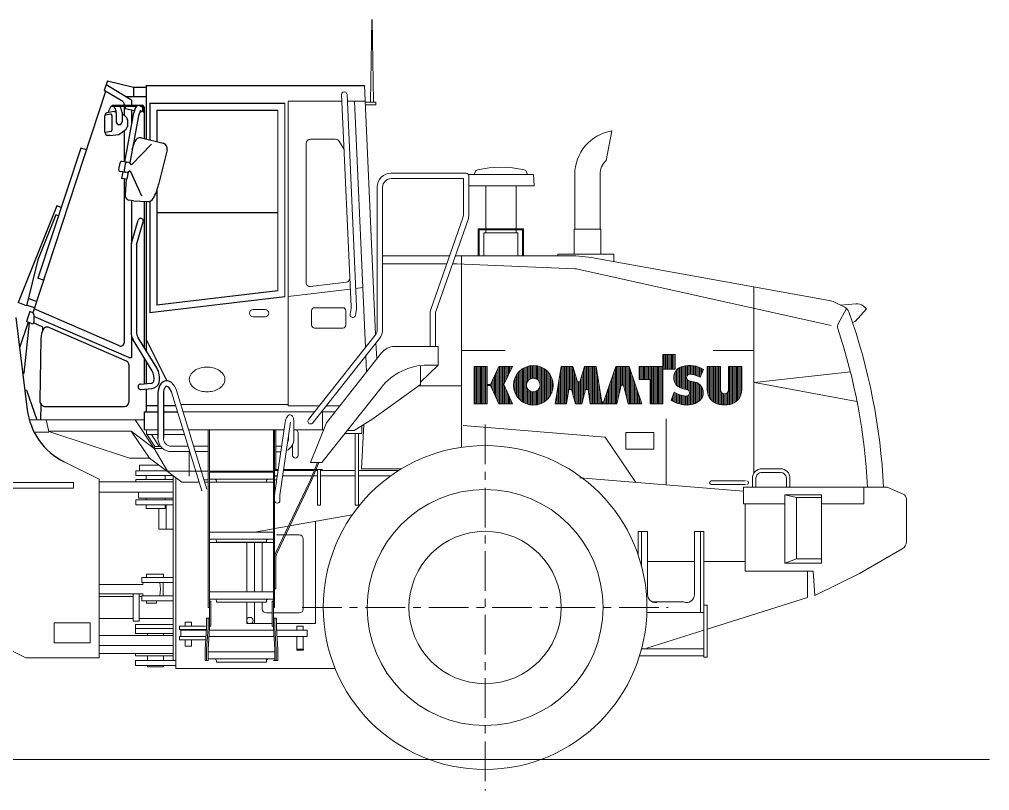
# Model space of a CAD drawing. Header units: millimetres. Extents: x -194 to 217, y -143 to 121.
# Drawn here: x 22.2 to 216.6, y -142.8 to 11.6 of the extents above; entities that cross this region are included whole.
import ezdxf

# ---------------------------------------------------------------- set-up
doc = ezdxf.new("R2010")
doc.units = ezdxf.units.MM
doc.header["$LTSCALE"] = 0.25
doc.linetypes.add('CENTER', pattern=[50.8, 31.75, -6.35, 6.35, -6.35])
doc.layers.add('Layer0016', color=7, linetype='Continuous')

# ---------------------------------------------------------------- blocks, each defined once
blk = doc.blocks.new('DC_GROUP_ＤＸＦ１７_1')
at = {"layer": 'Layer0016', "color": 7, "linetype": 'Continuous', "lineweight": 13}
for centre, radius, start, end in [((59.59, -62.24), 4.19, 103.3485, 119.691), ((59.8, -63.05), 5.03, 89.9244, 103.5527), ((59.81, -63.05), 5.03, 76.4459, 90.0743), ((60.02, -62.24), 4.19, 60.3071, 76.6501), ((58.12, -60.52), 1.88, 142.8458, 179.2174), ((58.93, -61.13), 2.9, 119.3042, 142.9553), ((60.68, -61.13), 2.9, 37.0431, 60.6938), ((61.49, -60.52), 1.88, 0.7824, 37.1526), ((58.12, -60.47), 1.88, 180.7824, 217.1526), ((58.93, -59.86), 2.9, 217.0431, 240.6938), ((60.68, -59.86), 2.9, 299.3042, 322.9553), ((61.49, -60.47), 1.88, 322.8458, 359.2174), ((59.59, -58.75), 4.19, 240.3071, 256.6501), ((59.8, -57.94), 5.03, 256.4459, 270.0743), ((59.81, -57.94), 5.03, 269.9244, 283.5527), ((60.02, -58.75), 4.19, 283.3485, 299.691)]:
    blk.add_arc(centre, radius, start, end, dxfattribs=at)
blk = doc.blocks.new('DC_GROUP_ＤＸＦ１７_5')
at = {"layer": 'Layer0016', "color": 7, "linetype": 'Continuous', "lineweight": 18}
for p, q in [((162.65, -57.92), (159.99, -57.92)), ((162.65, -62.59), (162.65, -57.92))]:
    blk.add_line(p, q, dxfattribs=at)
blk = doc.blocks.new('DC_GROUP_ＤＸＦ１７_6')
at = {"layer": 'Layer0016', "color": 7, "linetype": 'Continuous', "lineweight": 18}
for p, q in [((129.54, -65.41), (130.72, -57.92)), ((130.72, -57.92), (133.04, -57.92)), ((133.04, -57.92), (133.98, -61)), ((134.45, -61), (135.44, -57.92)), ((135.44, -57.92), (137.76, -57.92)), ((137.76, -57.92), (138.88, -65.05)), ((139.2, -65.07), (141.66, -57.92)), ((141.66, -57.92), (144.36, -57.92)), ((144.36, -57.92), (146.89, -65.41)), ((133.98, -61), (134.45, -61)), ((142.77, -61.66), (141.88, -65.41)), ((143.25, -61.66), (142.77, -61.66)), ((144.14, -65.41), (143.25, -61.66)), ((132.3, -62.51), (131.81, -65.41)), ((132.79, -62.5), (132.3, -62.51)), ((133.61, -65.41), (132.79, -62.5)), ((135.63, -62.5), (134.89, -65.41)), ((136.11, -62.51), (135.63, -62.5)), ((136.56, -65.41), (136.11, -62.51)), ((131.81, -65.41), (129.54, -65.41)), ((134.89, -65.41), (133.61, -65.41)), ((141.88, -65.41), (136.56, -65.41)), ((138.88, -65.05), (139.2, -65.07)), ((146.89, -65.41), (144.14, -65.41))]:
    blk.add_line(p, q, dxfattribs=at)
blk = doc.blocks.new('DC_GROUP_ＤＸＦ１７_7')
at = {"layer": 'Layer0016', "color": 7, "linetype": 'Continuous', "lineweight": 18}
for p, q in [((151.11, -57.92), (151.11, -55.47)), ((151.11, -55.47), (153.6, -55.47)), ((153.6, -55.47), (153.6, -58.42)), ((146.35, -60.52), (146.35, -57.92)), ((146.35, -57.92), (151.11, -57.92)), ((153.6, -58.42), (151.11, -58.42)), ((151.11, -58.42), (151.11, -65.41)), ((148.53, -60.52), (146.35, -60.52)), ((148.53, -65.41), (148.53, -60.52)), ((151.11, -65.41), (148.53, -65.41))]:
    blk.add_line(p, q, dxfattribs=at)
blk = doc.blocks.new('DC_GROUP_ＤＸＦ１７_8')
at = {"layer": 'Layer0016', "color": 7, "linetype": 'Continuous', "lineweight": 18}
blk.add_line((166.91, -57.92), (166.91, -62.55), dxfattribs=at)
blk = doc.blocks.new('DC_GROUP_ＤＸＦ１７_9')
at = {"layer": 'Layer0016', "color": 7, "linetype": 'Continuous', "lineweight": 18}
blk.add_line((159.99, -62.55), (159.99, -57.92), dxfattribs=at)
blk = doc.blocks.new('DC_GROUP_ＤＸＦ１７_10')
at = {"layer": 'Layer0016', "color": 7, "linetype": 'Continuous', "lineweight": 18}
for p, q in [((166.91, -57.92), (164.24, -57.92)), ((164.24, -57.92), (164.24, -62.59))]:
    blk.add_line(p, q, dxfattribs=at)
blk = doc.blocks.new('DC_GROUP_ＤＸＦ１７_11')
at = {"layer": 'Layer0016', "color": 7, "linetype": 'Continuous', "lineweight": 18}
for p, q in [((113.34, -65.41), (113.34, -57.92)), ((113.34, -57.92), (115.88, -57.92)), ((115.88, -57.92), (115.88, -61.49)), ((116.6, -61.49), (118.27, -57.92)), ((118.27, -57.92), (121.01, -57.92)), ((121.01, -57.92), (119.27, -61.51)), ((115.88, -61.49), (116.6, -61.49)), ((116.6, -61.7), (115.88, -61.7)), ((115.88, -61.7), (115.88, -65.41)), ((118.27, -65.41), (116.6, -61.7)), ((119.27, -61.51), (121.01, -65.41)), ((115.88, -65.41), (113.34, -65.41)), ((121.01, -65.41), (118.27, -65.41))]:
    blk.add_line(p, q, dxfattribs=at)

msp = doc.modelspace()

# ---------------------------------------------------------------- linework, layer by layer
at = {"layer": 'Layer0016', "color": 7, "linetype": 'Continuous', "lineweight": 18}
for p, q in [((92.84, 11.583), (92.554, -4.954)), ((92.866, 11.583), (93.152, -4.954)), ((91.339, -1.633), (93.565, -51.529)), ((86.758, -3.474), (88.651, -45.921)), ((87.837, -3.426), (89.73, -45.873)), ((75.363, -5.199), (75.363, -43.957)), ((76.024, -4.758), (86.815, -4.758)), ((76.024, -4.844), (76.024, -65.758)), ((87.896, -4.758), (91.479, -4.758)), ((89.34, -4.758), (91.541, -54.092)), ((91.487, -4.954), (93.593, -4.954)), ((91.512, -5.509), (93.593, -5.509)), ((93.593, -4.978), (93.593, -5.509)), ((74.003, -6.559), (74.003, -42.749)), ((139.722, -16.64), (140.859, -10.75)), ((79.66, -13.262), (79.66, -41.134)), ((80.51, -12.412), (85.493, -12.412)), ((86.338, -12.893), (87.247, -14.429)), ((96.655, -19.215), (111.694, -19.215)), ((113.327, -19.464), (113.507, -18.957)), ((123.99, -19.464), (123.81, -18.957)), ((96.655, -20.295), (111.154, -20.295)), ((111.154, -27.57), (111.154, -20.295)), ((125.179, -19.464), (112.149, -19.464)), ((112.234, -27.57), (112.234, -19.755)), ((125.306, -21.736), (125.179, -19.464)), ((133.464, -19.451), (133.464, -30.42)), ((138.526, -19.45), (138.526, -30.42)), ((93.892, -50.475), (93.892, -21.979)), ((94.972, -50.475), (94.972, -21.979)), ((125.306, -21.736), (112.234, -21.736)), ((115.629, -30.338), (115.629, -21.736)), ((121.688, -30.338), (121.688, -21.736)), ((104.64, -46.522), (111.06, -28.125)), ((105.66, -46.878), (112.08, -28.481)), ((114.114, -35.748), (114.114, -30.338)), ((123.203, -30.338), (114.114, -30.338)), ((114.314, -35.748), (114.314, -30.538)), ((123.003, -30.538), (114.314, -30.538)), ((115.629, -31.127), (115.629, -30.538)), ((121.688, -31.127), (121.688, -30.538)), ((123.003, -35.748), (123.003, -30.538)), ((123.203, -35.748), (123.203, -30.338)), ((133.334, -30.42), (133.334, -35.412)), ((138.656, -30.42), (133.334, -30.42)), ((138.656, -30.42), (138.656, -35.412)), ((115.23, -35.748), (115.23, -31.127)), ((122.087, -31.127), (115.23, -31.127)), ((122.087, -35.748), (122.087, -31.127)), ((108.4, -35.748), (94.972, -35.748)), ((133.088, -35.748), (109.544, -35.748)), ((110.798, -74.07), (110.798, -35.748)), ((130.098, -35.412), (130.098, -35.748)), ((130.098, -35.412), (141.311, -35.412)), ((184.386, -44.668), (137.476, -36.202)), ((141.311, -36.894), (141.311, -35.412)), ((107.843, -37.344), (94.972, -37.344)), ((109.808, -37.344), (108.987, -37.344)), ((109.685, -37.339), (133.532, -38.346)), ((134.091, -38.419), (184.788, -49.675)), ((88.494, -42.395), (76.024, -43.878)), ((87.727, -41.033), (80.512, -41.891)), ((91.005, -42.096), (89.57, -42.267)), ((169.335, -79.263), (169.335, -41.951)), ((69.038, -46.492), (71.423, -46.492)), ((81.339, -46.131), (87.002, -46.131)), ((187.555, -46.055), (185.489, -45.032)), ((187.896, -46.28), (186.223, -49.329)), ((186.701, -45.632), (189.757, -45.327)), ((191.88, -46.331), (189.605, -48.874)), ((191.88, -46.331), (191.236, -45.787)), ((69.038, -47.946), (71.423, -47.946)), ((80.739, -46.731), (80.739, -49.628)), ((87.602, -46.731), (87.602, -49.628)), ((104.486, -53.907), (104.486, -47.432)), ((105.566, -53.907), (105.566, -47.432)), ((81.339, -50.228), (87.002, -50.228)), ((189.605, -48.874), (189.096, -49.069)), ((93.495, -51.618), (80.127, -68.543)), ((94.342, -52.287), (80.974, -69.212)), ((93.639, -53.178), (93.782, -56.397)), ((97.361, -53.907), (106.1, -53.907)), ((106.1, -57.629), (106.1, -53.907)), ((94.751, -55.171), (83.709, -69.15)), ((91.614, -55.741), (91.758, -58.96)), ((110.798, -54.724), (119.51, -54.724)), ((151.282, -58.424), (151.282, -55.469)), ((151.537, -58.424), (151.537, -55.469)), ((151.792, -58.424), (151.792, -55.469)), ((152.047, -58.424), (152.047, -55.469)), ((152.303, -58.424), (152.303, -55.469)), ((152.558, -58.424), (152.558, -55.469)), ((152.813, -58.424), (152.813, -55.469)), ((153.068, -58.424), (153.068, -55.469)), ((153.323, -58.424), (153.323, -55.469)), ((153.578, -58.424), (153.578, -55.469)), ((161.191, -54.724), (169.335, -54.724)), ((106.1, -57.629), (102.586, -61.023)), ((102.586, -57.714), (102.586, -61.487)), ((106.1, -57.629), (104, -57.629)), ((113.527, -65.405), (113.527, -57.919)), ((113.782, -65.405), (113.782, -57.919)), ((114.037, -65.405), (114.037, -57.919)), ((114.292, -65.405), (114.292, -57.919)), ((114.547, -65.405), (114.547, -57.919)), ((114.802, -65.405), (114.802, -57.919)), ((115.057, -65.405), (115.057, -57.919)), ((115.312, -65.405), (115.312, -57.919)), ((115.567, -65.405), (115.567, -57.919)), ((115.823, -65.405), (115.823, -57.919)), ((118.119, -65.066), (118.119, -58.245)), ((118.374, -65.405), (118.374, -57.919)), ((118.629, -65.405), (118.629, -57.919)), ((118.884, -65.405), (118.884, -57.919)), ((119.139, -65.405), (119.139, -57.919)), ((119.394, -61.249), (119.394, -57.919)), ((119.649, -60.722), (119.649, -57.919)), ((119.904, -60.194), (119.904, -57.919)), ((120.159, -59.667), (120.159, -57.919)), ((120.414, -59.14), (120.414, -57.919)), ((120.67, -58.612), (120.67, -57.919)), ((120.925, -58.085), (120.925, -57.919)), ((123.221, -65.113), (123.221, -58.211)), ((123.476, -65.245), (123.476, -58.079)), ((123.731, -65.355), (123.731, -57.969)), ((123.986, -60.893), (123.986, -57.88)), ((124.241, -60.598), (124.241, -57.809)), ((124.496, -60.423), (124.496, -57.757)), ((124.751, -60.319), (124.751, -57.721)), ((125.006, -60.27), (125.006, -57.703)), ((125.261, -60.27), (125.261, -57.7)), ((125.517, -60.319), (125.517, -57.715)), ((125.772, -60.422), (125.772, -57.745)), ((126.027, -60.596), (126.027, -57.793)), ((126.282, -60.891), (126.282, -57.859)), ((126.537, -65.381), (126.537, -57.943)), ((126.792, -65.277), (126.792, -58.047)), ((127.047, -65.151), (127.047, -58.173)), ((130.874, -65.405), (130.874, -57.919)), ((131.129, -65.405), (131.129, -57.919)), ((131.384, -65.405), (131.384, -57.919)), ((131.639, -65.405), (131.639, -57.919)), ((131.894, -64.92), (131.894, -57.919)), ((132.149, -63.411), (132.149, -57.919)), ((132.404, -62.509), (132.404, -57.919)), ((132.659, -62.5), (132.659, -57.919)), ((132.915, -62.932), (132.915, -57.919)), ((135.466, -63.156), (135.466, -57.919)), ((135.721, -62.501), (135.721, -57.919)), ((135.976, -62.51), (135.976, -57.919)), ((136.231, -63.283), (136.231, -57.919)), ((136.486, -64.905), (136.486, -57.919)), ((136.741, -65.405), (136.741, -57.919)), ((136.996, -65.405), (136.996, -57.919)), ((137.251, -65.405), (137.251, -57.919)), ((137.506, -65.405), (137.506, -57.919)), ((137.762, -65.405), (137.762, -57.923)), ((141.588, -65.405), (141.588, -58.137)), ((141.843, -65.405), (141.843, -57.919)), ((142.098, -64.492), (142.098, -57.919)), ((142.353, -63.423), (142.353, -57.919)), ((142.609, -62.354), (142.609, -57.919)), ((142.864, -61.658), (142.864, -57.919)), ((143.119, -61.658), (143.119, -57.919)), ((143.374, -62.187), (143.374, -57.919)), ((143.629, -63.256), (143.629, -57.919)), ((143.884, -64.325), (143.884, -57.919)), ((144.139, -65.394), (144.139, -57.919)), ((144.394, -65.405), (144.394, -58.022)), ((146.435, -60.516), (146.435, -57.919)), ((146.69, -60.516), (146.69, -57.919)), ((146.945, -60.516), (146.945, -57.919)), ((147.2, -60.516), (147.2, -57.919)), ((147.456, -60.516), (147.456, -57.919)), ((147.711, -60.516), (147.711, -57.919)), ((147.966, -60.516), (147.966, -57.919)), ((148.221, -60.516), (148.221, -57.919)), ((148.476, -60.516), (148.476, -57.919)), ((148.731, -65.405), (148.731, -57.919)), ((148.986, -65.405), (148.986, -57.919)), ((149.241, -65.405), (149.241, -57.919)), ((149.496, -65.405), (149.496, -57.919)), ((149.751, -65.405), (149.751, -57.919)), ((150.007, -65.405), (150.007, -57.919)), ((150.262, -65.405), (150.262, -57.919)), ((150.517, -65.405), (150.517, -57.919)), ((150.772, -65.405), (150.772, -57.919)), ((151.027, -65.405), (151.027, -57.919)), ((154.343, -62.013), (154.343, -58.193)), ((154.598, -62.139), (154.598, -58.051)), ((154.854, -62.247), (154.854, -57.948)), ((155.109, -62.339), (155.109, -57.878)), ((155.364, -62.414), (155.364, -57.815)), ((155.619, -62.475), (155.619, -57.766)), ((155.874, -59.935), (155.874, -57.731)), ((156.129, -59.577), (156.129, -57.708)), ((156.384, -59.469), (156.384, -57.698)), ((156.639, -59.467), (156.639, -57.702)), ((156.894, -59.499), (156.894, -57.718)), ((157.149, -59.542), (157.149, -57.747)), ((157.405, -59.596), (157.405, -57.79)), ((157.66, -59.663), (157.66, -57.846)), ((157.915, -59.741), (157.915, -57.916)), ((158.17, -59.833), (158.17, -58.001)), ((158.425, -59.937), (158.425, -58.101)), ((158.68, -59.837), (158.68, -58.218)), ((160.211, -63.677), (160.211, -57.919)), ((160.466, -64.174), (160.466, -57.919)), ((160.721, -64.519), (160.721, -57.919)), ((160.976, -64.783), (160.976, -57.919)), ((161.231, -64.992), (161.231, -57.919)), ((161.486, -65.16), (161.486, -57.919)), ((161.741, -65.295), (161.741, -57.919)), ((161.996, -65.4), (161.996, -57.919)), ((162.252, -65.48), (162.252, -57.919)), ((162.507, -65.531), (162.507, -57.919)), ((164.292, -65.545), (164.292, -57.919)), ((164.548, -65.504), (164.548, -57.919)), ((164.803, -65.433), (164.803, -57.919)), ((165.058, -65.338), (165.058, -57.919)), ((165.313, -65.215), (165.313, -57.919)), ((165.568, -65.061), (165.568, -57.919)), ((165.823, -64.868), (165.823, -57.919)), ((166.078, -64.627), (166.078, -57.919)), ((166.333, -64.318), (166.333, -57.919)), ((166.588, -63.895), (166.588, -57.919)), ((166.843, -63.154), (166.843, -57.919)), ((117.353, -63.367), (117.353, -59.883)), ((117.608, -63.934), (117.608, -59.337)), ((117.863, -64.5), (117.863, -58.791)), ((121.69, -63.56), (121.69, -59.764)), ((121.945, -63.967), (121.945, -59.357)), ((122.2, -64.287), (122.2, -59.037)), ((122.455, -64.55), (122.455, -58.774)), ((122.71, -64.77), (122.71, -58.554)), ((122.966, -64.956), (122.966, -58.368)), ((127.302, -65.001), (127.302, -58.323)), ((127.557, -64.824), (127.557, -58.5)), ((127.812, -64.614), (127.812, -58.71)), ((128.068, -64.363), (128.068, -58.96)), ((128.323, -64.061), (128.323, -59.263)), ((128.578, -63.682), (128.578, -59.642)), ((128.833, -63.17), (128.833, -60.154)), ((130.364, -65.405), (130.364, -60.163)), ((130.619, -65.405), (130.619, -58.545)), ((133.17, -63.84), (133.17, -58.349)), ((133.425, -64.748), (133.425, -59.184)), ((133.68, -65.405), (133.68, -60.019)), ((134.7, -65.405), (134.7, -60.218)), ((134.955, -65.138), (134.955, -59.426)), ((135.211, -64.147), (135.211, -58.634)), ((138.017, -65.405), (138.017, -59.541)), ((141.078, -65.405), (141.078, -59.616)), ((141.333, -65.405), (141.333, -58.877)), ((144.649, -65.405), (144.649, -58.778)), ((144.904, -65.405), (144.904, -59.533)), ((153.323, -60.54), (153.323, -59.717)), ((153.578, -61.251), (153.578, -59.007)), ((153.833, -61.618), (153.833, -58.639)), ((154.088, -61.867), (154.088, -58.383)), ((158.606, -60.02), (159.212, -58.521)), ((158.935, -59.205), (158.935, -58.352)), ((159.19, -58.574), (159.19, -58.507)), ((169.47, -61.111), (188.667, -58.993)), ((94.674, -62.147), (82.823, -77.151)), ((92.985, -68.402), (102.586, -61.487)), ((102.206, -61.761), (110.798, -61.761)), ((116.078, -61.704), (116.078, -61.486)), ((116.333, -61.704), (116.333, -61.486)), ((116.588, -61.704), (116.588, -61.486)), ((116.843, -62.235), (116.843, -60.974)), ((117.098, -62.801), (117.098, -60.429)), ((119.394, -65.405), (119.394, -61.793)), ((121.435, -62.99), (121.435, -60.334)), ((129.088, -62.245), (129.088, -61.079)), ((130.108, -65.405), (130.108, -61.781)), ((133.935, -65.405), (133.935, -60.854)), ((134.19, -65.405), (134.19, -61.002)), ((134.445, -65.405), (134.445, -61.003)), ((138.272, -65.405), (138.272, -61.159)), ((140.313, -65.405), (140.313, -61.835)), ((140.568, -65.405), (140.568, -61.095)), ((140.823, -65.405), (140.823, -60.356)), ((145.16, -65.405), (145.16, -60.288)), ((145.415, -65.405), (145.415, -61.043)), ((145.67, -65.405), (145.67, -61.798)), ((155.874, -62.521), (155.874, -60.298)), ((156.129, -62.613), (156.129, -60.656)), ((156.384, -62.898), (156.384, -60.764)), ((156.399, -60.767), (157.5, -61.01)), ((156.639, -65.566), (156.639, -60.82)), ((156.894, -65.515), (156.894, -60.876)), ((157.149, -65.446), (157.149, -60.933)), ((157.405, -65.357), (157.405, -60.989)), ((157.5, -61.01), (157.522, -61.015)), ((157.66, -65.248), (157.66, -61.052)), ((157.915, -65.115), (157.915, -61.146)), ((158.17, -64.957), (158.17, -61.281)), ((158.425, -64.769), (158.425, -61.465)), ((158.68, -64.526), (158.68, -61.718)), ((158.935, -64.155), (158.935, -62.09)), ((169.47, -61.111), (189.987, -64.883)), ((58.749, -82.808), (52.682, -63.043)), ((59.781, -82.491), (53.715, -62.726)), ((119.649, -65.405), (119.649, -62.365)), ((119.904, -65.405), (119.904, -62.937)), ((120.159, -65.405), (120.159, -63.509)), ((120.414, -65.405), (120.414, -64.081)), ((123.986, -65.444), (123.986, -62.363)), ((124.241, -65.515), (124.241, -62.658)), ((124.496, -65.567), (124.496, -62.833)), ((124.751, -65.603), (124.751, -62.937)), ((125.006, -65.621), (125.006, -62.986)), ((125.261, -65.624), (125.261, -62.986)), ((125.517, -65.609), (125.517, -62.937)), ((125.772, -65.578), (125.772, -62.834)), ((126.027, -65.531), (126.027, -62.66)), ((126.282, -65.465), (126.282, -62.365)), ((129.853, -65.405), (129.853, -63.399)), ((138.527, -65.405), (138.527, -62.777)), ((139.547, -65.405), (139.547, -64.053)), ((139.802, -65.405), (139.802, -63.314)), ((140.058, -65.405), (140.058, -62.574)), ((145.925, -65.405), (145.925, -62.553)), ((146.18, -65.405), (146.18, -63.308)), ((146.435, -65.405), (146.435, -64.063)), ((153.396, -63.025), (152.741, -64.647)), ((153.068, -64.833), (153.068, -63.837)), ((153.323, -64.962), (153.323, -63.206)), ((153.578, -65.078), (153.578, -63.13)), ((153.833, -65.181), (153.833, -63.265)), ((154.088, -65.273), (154.088, -63.384)), ((154.343, -65.353), (154.343, -63.49)), ((154.598, -65.422), (154.598, -63.583)), ((154.854, -65.481), (154.854, -63.663)), ((155.109, -65.529), (155.109, -63.732)), ((155.364, -65.568), (155.364, -63.789)), ((155.619, -65.596), (155.619, -63.835)), ((155.874, -65.614), (155.874, -63.845)), ((156.129, -65.615), (156.129, -63.753)), ((156.384, -65.599), (156.384, -63.467)), ((159.19, -63.301), (159.19, -62.944)), ((162.762, -65.563), (162.762, -62.993)), ((163.017, -65.585), (163.017, -63.259)), ((163.272, -65.597), (163.272, -63.366)), ((163.527, -65.599), (163.527, -63.382)), ((163.782, -65.591), (163.782, -63.313)), ((164.037, -65.573), (164.037, -63.126)), ((54.561, -65.483), (76.024, -65.483)), ((76.024, -65.811), (82.284, -65.811)), ((83.66, -65.811), (86.347, -65.811)), ((120.67, -65.405), (120.67, -64.653)), ((120.925, -65.405), (120.925, -65.225)), ((129.598, -65.405), (129.598, -65.017)), ((138.782, -65.405), (138.782, -64.395)), ((139.037, -65.405), (139.037, -65.06)), ((139.292, -65.405), (139.292, -64.793)), ((146.69, -65.405), (146.69, -64.818)), ((152.813, -64.69), (152.813, -64.469)), ((55.026, -66.997), (81.347, -66.997)), ((82.724, -66.997), (85.41, -66.997)), ((82.951, -66.997), (82.951, -70.594)), ((47.237, -68.548), (24.393, -68.548)), ((28.108, -70.941), (27.579, -68.548)), ((49.227, -74.346), (45.395, -68.548)), ((73.33, -83.591), (75.429, -69.076)), ((74.414, -83.641), (76.525, -69.04)), ((77.201, -68.931), (77.201, -72.419)), ((80.509, -77.151), (83.709, -69.15)), ((89.296, -70.719), (92.985, -68.402)), ((90.762, -78.395), (91.176, -69.538)), ((90.837, -69.751), (90.837, -71.332)), ((111.076, -69.714), (139.536, -72.032)), ((151.774, -68.353), (151.774, -81.603)), ((28.136, -71.065), (25.346, -71.065)), ((28.108, -70.941), (44.26, -76.268)), ((44.588, -70.875), (28.117, -70.875)), ((48.282, -76.268), (44.588, -70.875)), ((44.588, -70.875), (49.227, -74.346)), ((47.237, -70.594), (49.978, -70.594)), ((47.66, -70.594), (47.66, -71.397)), ((49.339, -73.937), (47.66, -71.397)), ((49.978, -71.53), (47.748, -71.53)), ((50.243, -73.93), (48.657, -71.53)), ((51.058, -70.594), (55, -70.594)), ((55.287, -71.53), (51.058, -71.53)), ((56.13, -70.594), (75.209, -70.594)), ((60.06, -70.594), (60.06, -106.18)), ((60.3, -70.594), (60.3, -110.328)), ((73.09, -70.594), (73.09, -110.328)), ((73.33, -70.594), (73.33, -106.18)), ((73.57, -70.594), (73.57, -78.517)), ((76.121, -71.835), (76.121, -72.419)), ((77.201, -70.594), (83.132, -70.594)), ((78.025, -71.134), (78.025, -75.689)), ((90.837, -71.332), (87.42, -71.332)), ((87.903, -70.719), (89.296, -70.719)), ((89.505, -71.332), (89.505, -85.638)), ((90.145, -71.332), (90.145, -85.638)), ((143.664, -71.09), (149.312, -71.09)), ((143.664, -74.421), (143.664, -71.09)), ((149.312, -71.09), (149.312, -74.421)), ((76.945, -73.567), (76.945, -75.689)), ((139.536, -72.032), (145.719, -81.117)), ((49.227, -74.346), (49.339, -73.935)), ((51.848, -78.871), (49.227, -74.346)), ((50.978, -74.346), (49.227, -74.346)), ((50.566, -73.93), (49.339, -73.93)), ((52.677, -73.868), (56.005, -73.868)), ((52.677, -74.948), (56.336, -74.948)), ((56.249, -74.948), (56.249, -79.871)), ((57.135, -73.868), (60.06, -73.868)), ((57.466, -74.948), (60.06, -74.948)), ((74.733, -73.886), (73.57, -73.886)), ((74.577, -74.966), (73.57, -74.966)), ((143.664, -74.421), (149.312, -74.421)), ((38.207, -80.453), (31.171, -76.961)), ((44.26, -76.268), (48.282, -76.268)), ((46.266, -77.68), (46.266, -78.758)), ((46.266, -77.68), (50.199, -77.68)), ((54.763, -81.042), (48.282, -76.268)), ((80.38, -80.953), (81.925, -77.151)), ((80.509, -77.151), (82.823, -77.151)), ((80.734, -80.719), (82.184, -77.151)), ((45.516, -78.758), (51.663, -78.758)), ((45.516, -78.758), (45.516, -79.742)), ((51.848, -78.871), (60.06, -78.871)), ((60.3, -78.871), (73.09, -78.871)), ((73.09, -79.048), (60.3, -79.048)), ((74.064, -78.517), (73.33, -78.517)), ((73.33, -78.732), (74.033, -78.732)), ((75.124, -78.732), (81.177, -78.732)), ((82.915, -78.517), (75.155, -78.517)), ((81.542, -78.732), (81.905, -78.732)), ((81.905, -78.517), (81.905, -85.638)), ((82.545, -78.517), (82.545, -85.638)), ((82.545, -78.732), (89.505, -78.732)), ((90.145, -78.732), (98.19, -78.732)), ((90.701, -78.395), (98.735, -78.395)), ((170.936, -78.383), (174.665, -78.383)), ((170.936, -79.103), (174.665, -79.103)), ((17.389, -81.095), (33.03, -81.095)), ((33.03, -82.274), (33.03, -81.095)), ((38.207, -80.453), (38.207, -116.235)), ((53.023, -81.021), (38.207, -81.021)), ((45.516, -79.742), (52.999, -79.742)), ((45.516, -80.516), (53.023, -80.516)), ((45.516, -80.516), (45.516, -81.008)), ((47.578, -80.516), (47.578, -79.742)), ((51.411, -80.516), (51.411, -79.742)), ((53.023, -79.761), (53.023, -116.739)), ((53.583, -80.173), (53.583, -118.342)), ((54.763, -81.042), (58.156, -81.042)), ((60.06, -80.606), (59.203, -80.606)), ((59.337, -81.042), (60.06, -81.042)), ((73.09, -80.453), (60.3, -80.453)), ((60.3, -81.042), (61.685, -81.042)), ((61.685, -81.079), (61.685, -80.835)), ((71.706, -81.079), (61.685, -81.079)), ((71.706, -81.079), (71.706, -80.835)), ((71.706, -81.042), (73.09, -81.042)), ((73.33, -79.778), (73.881, -79.778)), ((73.868, -79.871), (73.33, -79.871)), ((73.762, -80.606), (73.33, -80.606)), ((80.336, -80.997), (73.61, -95.118)), ((80.734, -80.719), (73.827, -95.221)), ((74.973, -79.778), (80.755, -79.778)), ((81.208, -79.778), (81.905, -79.778)), ((82.545, -79.778), (89.505, -79.778)), ((90.145, -79.778), (96.633, -79.778)), ((134.467, -80.215), (167.224, -82.843)), ((160.809, -80.8), (167.637, -80.8)), ((160.809, -81.52), (167.637, -81.52)), ((169.039, -80.28), (169.039, -82.036)), ((169.759, -80.28), (169.759, -82.036)), ((175.842, -80.28), (175.842, -82.036)), ((176.562, -80.28), (176.562, -82.036)), ((17.389, -82.274), (33.03, -82.274)), ((53.023, -83.062), (38.207, -83.062)), ((46.055, -83), (46.055, -84.288)), ((167.224, -82.036), (191.343, -82.036)), ((167.224, -82.036), (167.224, -85.395)), ((191.343, -82.036), (196.02, -82.036)), ((191.343, -85.395), (191.343, -82.036)), ((196.02, -82.036), (199.251, -83.46)), ((45.516, -84.593), (53.014, -84.593)), ((45.516, -84.593), (45.516, -85.601)), ((53.014, -84.288), (46.055, -84.288)), ((47.578, -84.593), (47.578, -84.288)), ((51.411, -84.593), (51.411, -84.288)), ((74.414, -83.641), (74.414, -84.726)), ((167.224, -85.395), (175.558, -85.395)), ((167.598, -85.395), (167.598, -98.867)), ((177.868, -84.143), (175.558, -83.565)), ((175.558, -83.565), (182.858, -83.565)), ((175.558, -97.258), (175.558, -83.565)), ((177.868, -96.434), (177.868, -84.143)), ((177.868, -84.143), (182.858, -84.143)), ((182.858, -83.565), (182.858, -97.258)), ((182.858, -85.395), (191.343, -85.395)), ((199.894, -84.446), (199.894, -92.985)), ((45.516, -85.601), (53.023, -85.601)), ((47.578, -86.351), (47.578, -85.601)), ((47.578, -86.351), (51.411, -86.351)), ((50.176, -86.351), (50.176, -90.382)), ((51.411, -86.351), (51.411, -85.601)), ((51.618, -85.601), (51.618, -90.439)), ((82.545, -85.638), (81.905, -85.638)), ((90.145, -85.638), (89.505, -85.638)), ((88.897, -87.609), (76.409, -89.799)), ((81.555, -109.379), (81.555, -88.896)), ((53.023, -90.439), (50.176, -90.439)), ((73.09, -91.048), (60.3, -91.048)), ((73.09, -90.381), (69.283, -91.048)), ((76.119, -89.85), (73.33, -90.339)), ((146.154, -95.606), (146.154, -90.939)), ((148.052, -90.939), (146.154, -90.939)), ((146.832, -97.835), (146.832, -90.939)), ((148.052, -90.939), (148.052, -103.58)), ((157.409, -90.939), (159.307, -90.939)), ((157.409, -90.939), (157.409, -103.58)), ((158.629, -107.143), (158.629, -90.939)), ((159.307, -116.092), (159.307, -90.939)), ((73.09, -92.453), (60.3, -92.453)), ((73.09, -93.171), (60.3, -93.171)), ((61.685, -93.079), (61.685, -92.835)), ((71.706, -93.079), (61.685, -93.079)), ((67.751, -93.079), (67.751, -103.048)), ((69.324, -93.171), (69.324, -103.048)), ((70.864, -103.048), (70.864, -93.171)), ((71.706, -93.079), (71.706, -92.835)), ((73.742, -91.614), (78.251, -91.614)), ((79.071, -92.433), (79.071, -106.421)), ((190.522, -99.357), (199.062, -94.427)), ((73.57, -96.356), (73.57, -102.415)), ((148.052, -96.943), (157.409, -96.943)), ((159.307, -96.943), (167.598, -96.943)), ((177.868, -96.434), (175.558, -97.258)), ((182.858, -96.434), (177.868, -96.434)), ((167.598, -98.867), (181.194, -98.867)), ((175.558, -97.258), (182.858, -97.258)), ((180.089, -104.126), (180.089, -98.867)), ((181.194, -98.867), (181.579, -103.724)), ((46.755, -100.167), (46.755, -101.174)), ((46.755, -100.167), (53.023, -100.167)), ((51.091, -99.496), (47.688, -99.496)), ((47.688, -100.167), (47.688, -99.496)), ((51.091, -99.496), (51.091, -100.167)), ((181.579, -103.724), (190.522, -99.357)), ((46.97, -101.564), (38.207, -101.564)), ((46.755, -101.174), (53.023, -101.174)), ((46.97, -101.564), (47.004, -101.174)), ((50.494, -102.491), (50.359, -101.174)), ((50.494, -102.491), (50.359, -103.807)), ((50.99, -103.807), (50.99, -101.174)), ((73.33, -102.415), (73.57, -102.415)), ((46.97, -103.417), (38.207, -103.417)), ((38.207, -103.951), (44.971, -103.951)), ((44.971, -108.909), (44.971, -103.417)), ((46.191, -108.909), (46.191, -103.417)), ((46.191, -103.951), (46.755, -103.951)), ((46.755, -103.807), (46.755, -104.814)), ((46.755, -103.807), (53.023, -103.807)), ((46.755, -104.814), (53.023, -104.814)), ((46.97, -103.417), (47.004, -103.807)), ((47.688, -105.265), (47.688, -104.814)), ((49.699, -105.265), (49.699, -104.79)), ((73.09, -104.453), (60.294, -104.453)), ((73.09, -103.048), (60.3, -103.048)), ((60.54, -104.879), (60.3, -104.879)), ((60.54, -104.879), (60.54, -109.897)), ((61.685, -105.079), (61.685, -104.835)), ((71.706, -105.079), (71.706, -104.835)), ((72.85, -104.879), (72.85, -109.897)), ((72.85, -104.879), (73.09, -104.879)), ((159.985, -110.487), (180.089, -104.126)), ((47.688, -105.265), (49.699, -105.265)), ((60.06, -106.18), (60.3, -106.18)), ((71.706, -105.079), (61.685, -105.079)), ((67.751, -105.079), (67.751, -109.379)), ((69.324, -105.079), (69.324, -109.379)), ((70.864, -106.421), (70.864, -105.079)), ((73.33, -106.18), (73.09, -106.18)), ((149.048, -105.041), (155.265, -105.041)), ((159.307, -105.675), (159.985, -105.675)), ((159.985, -116.092), (159.985, -105.675)), ((38.207, -108.326), (44.971, -108.326)), ((46.191, -108.326), (53.023, -108.326)), ((59.694, -108.271), (59.694, -110.205)), ((60.3, -108.271), (59.694, -108.271)), ((59.997, -108.27), (59.997, -110.328)), ((72.85, -107.241), (71.684, -107.241)), ((78.251, -107.241), (73.09, -107.241)), ((73.09, -108.271), (73.697, -108.271)), ((73.33, -108.271), (73.697, -108.271)), ((73.394, -108.27), (73.394, -110.328)), ((73.697, -108.271), (73.697, -110.205)), ((73.697, -108.271), (73.697, -110.205)), ((147.901, -107.143), (159.307, -107.143)), ((36.377, -109.229), (29.182, -109.229)), ((29.182, -109.229), (29.182, -113.237)), ((36.377, -113.237), (36.377, -109.229)), ((46.191, -108.909), (44.971, -108.909)), ((45.5, -109.584), (45.5, -111.387)), ((45.5, -109.584), (53.023, -109.584)), ((45.5, -110.379), (53.023, -110.379)), ((54.242, -110.55), (59.672, -110.55)), ((54.255, -110.55), (54.255, -109.897)), ((54.255, -109.897), (59.514, -109.897)), ((54.541, -110.709), (54.541, -111.941)), ((54.541, -110.709), (59.661, -110.709)), ((55.423, -109.062), (55.423, -109.87)), ((55.423, -109.062), (56.707, -109.062)), ((56.707, -109.062), (56.707, -109.87)), ((59.694, -110.205), (59.417, -114.535)), ((59.996, -110.225), (59.72, -114.554)), ((60.299, -110.244), (60.023, -114.573)), ((60.269, -110.709), (73.121, -110.709)), ((60.3, -109.897), (60.54, -109.897)), ((67.751, -109.379), (72.85, -109.379)), ((72.85, -109.897), (73.09, -109.897)), ((73.091, -110.244), (73.368, -114.573)), ((73.394, -110.225), (73.67, -114.554)), ((73.697, -109.379), (81.555, -109.379)), ((73.697, -110.205), (73.973, -114.535)), ((73.697, -110.205), (73.973, -114.535)), ((73.729, -110.709), (79.871, -110.709)), ((77.787, -109.901), (79.071, -109.901)), ((77.787, -109.901), (77.787, -110.709)), ((79.071, -109.901), (79.071, -110.709)), ((79.871, -111.941), (79.871, -110.709)), ((147.864, -114.322), (159.307, -110.702)), ((23.502, -116.235), (15.354, -112.162)), ((38.207, -111.771), (53.023, -111.771)), ((45.5, -111.387), (53.023, -111.387)), ((47.893, -111.387), (47.893, -111.771)), ((51.096, -111.387), (51.096, -111.771)), ((54.242, -112.594), (59.501, -112.594)), ((54.255, -111.941), (59.583, -111.941)), ((54.255, -111.941), (54.255, -112.594)), ((55.423, -112.675), (55.423, -113.863)), ((56.707, -112.675), (56.707, -113.863)), ((60.191, -111.941), (73.2, -111.941)), ((73.808, -111.941), (79.871, -111.941)), ((77.787, -111.941), (77.787, -114.702)), ((79.071, -111.941), (79.071, -114.702)), ((29.182, -113.237), (36.377, -113.237)), ((38.207, -113.76), (53.023, -113.76)), ((55.423, -113.863), (56.707, -113.863)), ((59.417, -114.535), (59.417, -116.768)), ((59.721, -114.535), (59.721, -116.768)), ((60.024, -114.535), (60.024, -116.768)), ((73.366, -114.535), (73.366, -116.768)), ((73.67, -114.535), (73.67, -116.768)), ((73.973, -114.535), (73.973, -116.768)), ((73.973, -114.535), (73.973, -116.768)), ((77.82, -114.494), (77.82, -114.702)), ((77.82, -114.494), (79.104, -114.494)), ((79.104, -114.494), (79.104, -114.702)), ((146.85, -114.397), (159.307, -114.397)), ((38.207, -116.235), (23.502, -116.235)), ((38.207, -115.391), (53.023, -115.391)), ((45.486, -115.848), (45.486, -115.391)), ((45.486, -115.848), (53.023, -115.848)), ((47.893, -115.848), (47.893, -116.739)), ((51.096, -115.848), (51.096, -116.739)), ((73.366, -116.453), (60.024, -116.453)), ((73.366, -115.048), (60.054, -115.048)), ((77.787, -114.702), (79.071, -114.702)), ((159.307, -115.821), (146.441, -115.821)), ((159.985, -116.092), (159.307, -116.092)), ((45.5, -116.739), (53.583, -116.739)), ((45.5, -116.739), (45.5, -117.747)), ((45.5, -117.747), (53.583, -117.747)), ((47.893, -117.747), (47.893, -118.025)), ((47.893, -118.025), (51.096, -118.025)), ((51.096, -117.747), (51.096, -118.025)), ((53.583, -118.342), (85.452, -118.342)), ((60.024, -116.768), (59.417, -116.768)), ((61.685, -117.079), (61.685, -116.835)), ((71.706, -117.079), (61.685, -117.079)), ((71.706, -117.079), (71.706, -116.835)), ((73.09, -116.768), (73.973, -116.768)), ((73.366, -116.768), (73.973, -116.768)), ((-172.94, -136.55), (216.552, -136.55))]:
    msp.add_line(p, q, dxfattribs=at)
at = {"layer": 'Layer0016', "color": 7, "linetype": 'Continuous', "lineweight": 25}
for p, q in [((39.856, -0.7), (39.215, -2.65)), ((44.696, -4.602), (39.586, -1.522)), ((39.856, -0.7), (45.085, -1.997)), ((47.639, -1.633), (47.639, -12.361)), ((47.639, -1.633), (91.339, -1.633)), ((39.49, -2.816), (24.918, -47.153)), ((42.919, -4.883), (39.215, -2.65)), ((43.419, -3.833), (47.639, -3.833)), ((45.085, -1.997), (45.085, -3.833)), ((45.085, -1.997), (47.639, -1.997)), ((40.789, -5.805), (40.637, -5.827)), ((40.789, -5.607), (46.775, -5.607)), ((40.789, -5.607), (40.789, -5.805)), ((40.789, -5.805), (45.701, -5.805)), ((41.099, -5.805), (41.294, -6.075)), ((42.257, -5.805), (42.452, -6.075)), ((43.189, -5.362), (43.189, -5.607)), ((43.189, -5.805), (43.189, -7.636)), ((43.382, -5.786), (43.382, -6.29)), ((44.696, -4.602), (44.696, -5.607)), ((46.633, -5.862), (46.257, -5.715)), ((46.486, -5.805), (46.775, -5.805)), ((48.354, -5.199), (48.354, -12.539)), ((48.354, -5.199), (75.363, -5.199)), ((39.403, -7.461), (39.403, -7.63)), ((40.481, -7.409), (39.45, -7.596)), ((41.186, -6.825), (39.71, -7.092)), ((40.436, -5.975), (40.179, -6.508)), ((40.749, -7.632), (40.749, -10.62)), ((41.186, -6.825), (41.6, -6.825)), ((41.62, -7.086), (41.62, -8.894)), ((42.778, -7.086), (42.778, -8.894)), ((42.778, -7.279), (43.604, -7.989)), ((45.246, -6.707), (43.382, -6.29)), ((44.696, -6.584), (44.696, -9.154)), ((46.975, -6.007), (46.975, -7.013)), ((47.175, -7.013), (46.975, -7.013)), ((47.175, -6.007), (47.175, -12.246)), ((49.714, -6.559), (74.003, -6.559)), ((49.714, -6.559), (49.714, -12.876)), ((39.264, -7.819), (39.264, -10.807)), ((44.928, -7.877), (43.278, -16.959)), ((43.838, -8.498), (43.838, -9.849)), ((45.99, -8.07), (44.348, -17.111)), ((39.403, -11.017), (39.403, -11.102)), ((40.562, -10.844), (39.531, -11.031)), ((40.298, -11.656), (39.891, -11.627)), ((40.298, -11.656), (42.155, -11.458)), ((42.155, -11.458), (43.572, -10.384)), ((43.189, -10.671), (43.189, -16.946)), ((44.641, -17.556), (48.661, -13.395)), ((44.832, -14.447), (45.309, -12.871)), ((46.641, -12.114), (50.995, -13.194)), ((34.497, -14.163), (25.926, -40.242)), ((35.637, -14.538), (34.497, -14.163)), ((51.81, -14.541), (50.11, -21.491)), ((42.329, -17.172), (42.098, -18.448)), ((44.161, -17.084), (42.732, -16.881)), ((43.426, -17.328), (43.195, -18.603)), ((44.641, -17.556), (44.4, -17.227)), ((43.771, -19.061), (42.4, -18.866)), ((42.919, -18.94), (42.683, -20.238)), ((44.002, -19.016), (43.745, -20.431)), ((44.43, -18.737), (44.018, -19.006)), ((44.43, -18.737), (46.704, -23.726)), ((43.745, -20.431), (42.683, -20.238)), ((43.189, -20.33), (43.189, -53.142)), ((43.61, -20.406), (43.385, -23.564)), ((49.714, -22.763), (49.714, -45.638)), ((45.083, -24.769), (44.149, -24.575)), ((44.696, -24.689), (44.696, -33.13)), ((45.083, -24.769), (47.903, -24.874)), ((47.175, -24.847), (47.175, -54.035)), ((47.639, -24.864), (47.639, -54.789)), ((48.354, -24.805), (48.354, -47.169)), ((29.718, -25.754), (21.952, -45.113)), ((30.575, -26.097), (29.718, -25.754)), ((49.714, -27.057), (74.003, -27.057)), ((29.524, -27.542), (25.912, -36.546)), ((30.033, -27.746), (29.524, -27.542)), ((44.665, -33.229), (45.989, -28.624)), ((45.703, -33.528), (47.027, -28.922)), ((44.571, -33.893), (44.571, -50.993)), ((45.651, -33.893), (45.651, -50.993)), ((25.912, -36.546), (23.614, -45.78)), ((27.066, -40.617), (25.926, -40.242)), ((74.003, -42.749), (49.714, -45.638)), ((25.666, -44.877), (23.977, -44.321)), ((75.363, -43.957), (48.354, -47.169)), ((75.363, -43.957), (48.354, -47.169)), ((23.614, -45.78), (21.952, -45.113)), ((25.24, -46.175), (23.646, -45.652)), ((42.239, -53.766), (25.17, -46.386)), ((21.487, -48.066), (23.79, -66.556)), ((24.299, -46.885), (23.638, -48.896)), ((24.902, -47.145), (24.299, -46.885)), ((25.115, -47.469), (25.115, -48.997)), ((44.106, -56.104), (25.115, -47.892)), ((23.953, -49.032), (22.263, -54.173)), ((23.201, -59.257), (24.213, -49.144)), ((24.622, -49.321), (23.638, -48.896)), ((26.94, -49.998), (25.06, -49.185)), ((26.924, -50.63), (26.94, -49.998)), ((43.638, -56.815), (28.01, -50.058)), ((26.516, -52.329), (26.299, -64.712)), ((44.696, -51.857), (44.696, -56.104)), ((49.723, -58.181), (45.945, -52.032)), ((48.838, -58.804), (45.025, -52.598)), ((47.639, -52.472), (51.778, -60.789)), ((44.106, -56.104), (44.696, -56.104)), ((47.175, -56.098), (47.175, -61.365)), ((44.144, -57.586), (44.144, -65.074)), ((47.639, -56.852), (47.639, -61.328)), ((22.881, -59.257), (23.201, -59.257)), ((46.475, -61.42), (48.63, -61.25)), ((23.306, -62.671), (23.663, -62.671)), ((23.663, -62.671), (25.693, -68.548)), ((46.56, -62.497), (48.715, -62.327)), ((47.639, -62.412), (47.639, -66.997)), ((49.978, -63.143), (49.978, -72.249)), ((51.058, -63.143), (51.058, -72.249)), ((26.494, -68.548), (26.567, -65.487)), ((27.489, -65.924), (43.294, -65.924)), ((47.639, -65.738), (49.978, -65.738)), ((51.058, -65.738), (53.51, -65.738)), ((47.237, -66.997), (47.237, -70.594)), ((47.237, -66.997), (49.978, -66.997)), ((51.058, -66.997), (53.896, -66.997))]:
    msp.add_line(p, q, dxfattribs=at)
at = {"layer": 'Layer0016', "color": 7, "linetype": 'CENTER', "lineweight": 18}
for p, q in [((115.494, -69.495), (115.494, -142.805)), ((78.839, -106.15), (152.149, -106.15))]:
    msp.add_line(p, q, dxfattribs=at)
at = {"layer": 'Layer0016', "color": 7, "linetype": 'Continuous', "lineweight": 18}
for centre, radius in [((125.169, -61.662), 3.963), ((125.135, -61.628), 1.364), ((115.494, -106.15), 32.422), ((115.494, -106.15), 23.632), ((115.494, -106.15), 15.256), ((68.38, -108.75), 0.629)]:
    msp.add_circle(centre, radius, dxfattribs=at)
for centre, radius, start, end in [((87.297, -3.45), 0.54, 2.55425, 182.55428), ((142.294, -19.462), 8.83, 99.34958, 180.00001), ((80.51, -13.262), 0.85, 90, 180.00003), ((85.493, -13.393), 0.981, 30.63, 90), ((142.449, -19.46), 3.923, 134.04775, 180.00001), ((96.655, -21.979), 2.764, 90, 180.00001), ((111.694, -19.755), 0.54, 0, 90), ((114.115, -19.173), 0.645, 102.71912, 160.46334), ((118.658, -39.304), 21.283, 77.28088, 102.71912), ((123.202, -19.173), 0.645, 19.53665, 77.28088), ((96.655, -21.979), 1.684, 90, 180.00001), ((109.471, -27.57), 1.684, 340.76205, 0), ((109.471, -27.57), 2.764, 340.76206, 0), ((132.41, -64.275), 28.526, 79.76976, 90), ((133.397, -41.543), 3.2, 77.4827, 87.58177), ((87.637, -40.276), 0.762, 276.78305, 2.55425), ((80.422, -41.134), 0.762, 180.00001, 276.78306), ((183.65, -48.746), 4.144, 63.66536, 79.76976), ((69.038, -47.219), 0.727, 90, 270), ((71.423, -47.219), 0.727, 270, 90), ((81.339, -46.731), 0.6, 90, 180.00001), ((87.002, -46.731), 0.6, 0, 90), ((83.917, -46.132), 4.739, 344.24043, 2.55425), ((83.917, -46.132), 5.819, 344.24042, 2.55425), ((107.249, -47.432), 2.764, 160.76205, 180.00001), ((186.828, -47.524), 1.639, 19.57265, 63.66536), ((189.954, -47.302), 1.985, 49.76364, 95.69598), ((88.998, -47.566), 0.54, 164.24042, 0.00001), ((107.249, -47.432), 1.684, 160.76205, 180.00001), ((73.006, -87.993), 122.442, 2.78848, 19.57264), ((81.339, -49.628), 0.6, 180.00001, 270), ((87.002, -49.628), 0.6, 270, 0), ((92.048, -50.475), 1.844, 321.69634, 0), ((92.048, -50.475), 2.924, 321.69641, 0), ((187.297, -49.918), 1.225, 151.25129, 198.42497), ((73.006, -87.993), 119.242, 2.86337, 18.42497), ((97.361, -57.232), 3.326, 90.00001, 141.69637), ((104, -69.514), 11.884, 90.00001, 141.69637), ((155.586, -60.129), 2.3, 102.0227, 228.4507), ((156.447, -62.757), 5.059, 56.86741, 105.26775), ((156.508, -60.117), 0.66, 82.15029, 260.4685), ((156.03, -65.409), 5.973, 64.45092, 85.13377), ((50.464, -63.724), 3.4, 17.06286, 49.54772), ((156.601, -57.766), 4.81, 238.11604, 261.5661), ((157.035, -63.122), 2.163, 0, 76.96522), ((156.576, -57.753), 6.157, 238.90096, 261.37988), ((155.779, -63.183), 0.669, 259.22072, 359.99998), ((155.779, -63.183), 0.669, 0, 82.80244), ((157.035, -63.122), 2.163, 315.16189, 359.99998), ((163.027, -62.545), 3.035, 180.00004, 257.97533), ((163.448, -62.589), 0.797, 180.00004, 359.99998), ((163.87, -62.545), 3.035, 282.0247, 0), ((156.239, -58.88), 6.745, 238.75972, 264.62958), ((156.016, -61.77), 3.846, 263.89645, 311.57978), ((163.448, -59.093), 6.507, 260.67861, 279.32142), ((78.296, -69.491), 2.897, 146.34955, 171.7721), ((76.419, -68.242), 0.642, 22.93436, 146.34968), ((74.79, -68.931), 2.411, 0, 22.93421), ((80.55, -68.877), 0.54, 141.69637, 321.69639), ((77.485, -71.134), 0.54, 0, 121.73498), ((52.677, -72.249), 2.699, 180.00001, 270), ((52.677, -72.249), 1.619, 180.00001, 270), ((74.654, -72.419), 2.547, 294.26411, 0), ((74.654, -72.419), 1.467, 330.6316, 0), ((77.485, -75.689), 0.54, 180.00001, 0.00001), ((170.936, -80.28), 1.897, 90, 180.00001), ((170.936, -80.28), 1.177, 90, 180.00001), ((174.665, -80.28), 1.897, 0, 90), ((174.665, -80.28), 1.177, 0, 90), ((61.303, -80.835), 0.382, 0, 90), ((72.087, -80.835), 0.382, 90, 180.00001), ((160.809, -81.16), 0.36, 90, 270), ((167.917, -81.16), 0.36, 270, 90), ((198.817, -84.446), 1.077, 0.00003, 66.23042), ((73.872, -84.726), 0.542, 180.00001, 0.00001), ((61.303, -92.835), 0.382, 0, 90), ((72.087, -92.835), 0.382, 90, 180.00001), ((78.251, -92.433), 0.82, 0, 90), ((198.229, -92.985), 1.665, 300, 0), ((76.209, -96.356), 2.879, 154.53139, 183.12058), ((76.209, -96.356), 2.639, 154.5314, 180.00002), ((61.303, -104.835), 0.382, 0, 90), ((72.087, -104.835), 0.382, 90, 180.00001), ((149.622, -103.58), 1.57, 179.99999, 291.44627), ((155.839, -103.58), 1.57, 248.55374, 0), ((71.684, -106.421), 0.82, 180.00001, 270), ((78.251, -106.421), 0.82, 270, 0), ((61.303, -116.835), 0.382, 0, 90), ((72.087, -116.835), 0.382, 90, 180.00001)]:
    msp.add_arc(centre, radius, start, end, dxfattribs=at)
at = {"layer": 'Layer0016', "color": 7, "linetype": 'Continuous', "lineweight": 25}
for centre, radius, start, end in [((40.676, -6.091), 0.267, 98.41234, 154.23051), ((42.63, -5.362), 0.559, 0, 58.91827), ((46.055, -6.229), 0.552, 68.56884, 153.33439), ((46.775, -6.007), 0.4, 0, 90), ((46.775, -6.007), 0.2, 0, 90), ((39.491, -7.819), 0.227, 100.28451, 180.00001), ((39.777, -7.461), 0.374, 100.28451, 180.00001), ((41.3, -7.049), 1.244, 154.23051, 179.12633), ((40.522, -7.632), 0.227, 0.00002, 100.28451), ((39.893, -7.086), 1.727, 0, 35.81608), ((41.051, -7.086), 1.727, 0, 35.81608), ((51.834, -9.131), 7.02, 153.33439, 169.70735), ((51.834, -9.131), 5.94, 154.78495, 169.70735), ((46.435, -6.365), 0.54, 258.9123, 68.56885), ((42.199, -8.894), 0.579, 180.00001, 0.00001), ((43.167, -8.498), 0.671, 0.00004, 49.30867), ((39.491, -10.807), 0.227, 180.00001, 280.28452), ((39.929, -11.102), 0.527, 180.00001, 265.85282), ((40.522, -10.62), 0.227, 280.28451, 0.00002), ((43.167, -9.849), 0.671, 307.14669, 0), ((46.373, -13.193), 1.112, 76.06079, 163.15782), ((50.727, -14.276), 1.114, 346.26079, 76.06079), ((42.682, -17.236), 0.358, 81.92166, 169.70736), ((43.779, -17.392), 0.358, 81.92166, 169.70735), ((44.11, -17.441), 0.36, 36.3045, 81.92166), ((42.45, -18.512), 0.358, 169.70735, 261.92166), ((43.547, -18.667), 0.358, 169.70736, 261.92166), ((43.821, -18.704), 0.36, 261.92165, 303.14699), ((39.686, -18.943), 10.731, 330.29955, 346.26079), ((44.345, -23.632), 0.963, 175.91438, 258.23172), ((47.948, -23.655), 1.219, 267.87891, 330.29955), ((46.508, -28.773), 0.54, 343.9534, 163.95342), ((46.971, -33.893), 2.4, 163.95342, 180.00001), ((46.971, -33.893), 1.32, 163.9534, 180.00001), ((24.762, -47.469), 0.353, 0, 66.61636), ((24.762, -48.997), 0.353, 246.61637, 0), ((30.544, -52.399), 4.029, 149.71731, 178.99463), ((27.712, -50.745), 0.749, 66.61638, 149.71731), ((47.636, -50.993), 3.065, 180.00001, 211.57014), ((47.636, -50.993), 1.985, 180.00001, 211.57014), ((42.509, -53.142), 0.68, 246.61637, 0), ((43.304, -57.586), 0.84, 0, 66.61636), ((46.473, -60.178), 3.815, 346.34589, 31.57014), ((46.473, -60.178), 2.735, 346.34589, 31.57014), ((46.517, -61.958), 0.54, 94.50011, 274.50014), ((48.586, -60.692), 0.56, 274.50012, 346.34589), ((48.586, -60.692), 1.64, 274.50012, 346.34589), ((52.969, -63.143), 2.991, 144.20895, 180.00001), ((51.725, -62.246), 1.457, 49.54772, 144.20895), ((52.969, -63.143), 1.911, 144.20895, 180.00001), ((51.725, -62.246), 0.377, 49.54772, 144.20895), ((50.464, -63.724), 2.32, 17.06286, 49.54772), ((27.489, -64.733), 1.191, 178.99464, 270), ((43.294, -65.074), 0.85, 270, 0), ((37.162, -64.89), 13.475, 187.10095, 243.60124)]:
    msp.add_arc(centre, radius, start, end, dxfattribs=at)

# ---------------------------------------------------------------- block references
at = {"layer": 'Layer0016', "linetype": 'Continuous'}
for name in ['DC_GROUP_ＤＸＦ１７_7', 'DC_GROUP_ＤＸＦ１７_1', 'DC_GROUP_ＤＸＦ１７_11', 'DC_GROUP_ＤＸＦ１７_6', 'DC_GROUP_ＤＸＦ１７_5', 'DC_GROUP_ＤＸＦ１７_9', 'DC_GROUP_ＤＸＦ１７_10', 'DC_GROUP_ＤＸＦ１７_8']:
    msp.add_blockref(name, (0, 0), dxfattribs=at)

doc.saveas('drawing.dxf')
